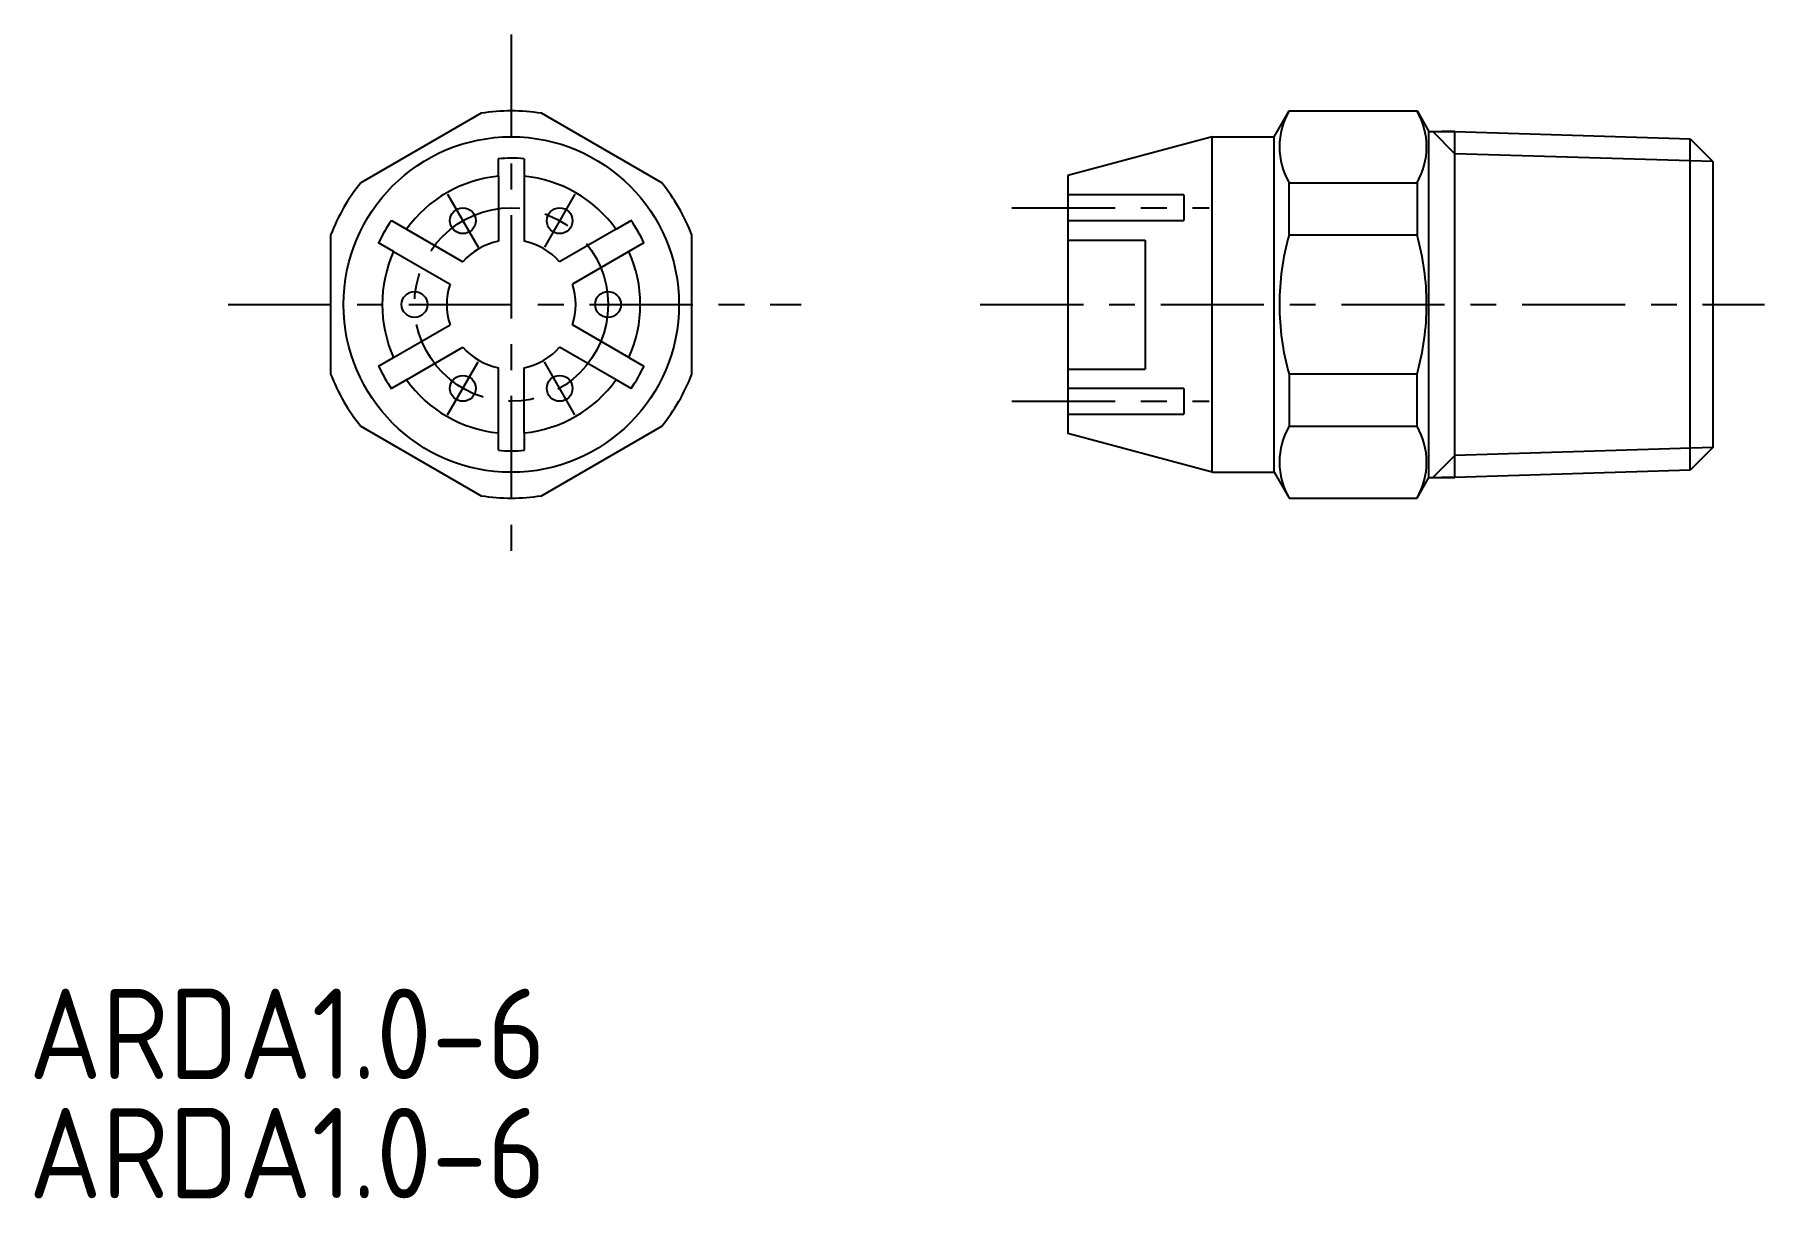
# Model space of a CAD drawing. Extents: x 561.2 to 628.2, y 73.7 to 118.8.
import ezdxf

# ---------------------------------------------------------------- set-up
doc = ezdxf.new("R2010")
doc.units = 0
doc.linetypes.add('CENTER', pattern=[7, 4, -1, 1, -1])
doc.linetypes.add('DASHED', pattern=[19.05, 12.7, -6.35])
doc.layers.get('0').update_dxf_attribs({"linetype": 'CONTINUOUS'})
doc.layers.add('CENTER', color=1, linetype='CENTER')
doc.styles.get("Standard").update_dxf_attribs({"font": 'ISOCP.SHX', "bigfont": 'bigfont'})

msp = doc.modelspace()

# ---------------------------------------------------------------- linework, layer by layer
at = {"color": 7, "linetype": 'CONTINUOUS'}
for p, q in [((578.498, 115.718), (573.834, 113.026)), ((585.498, 113.026), (580.834, 115.718)), ((609.23, 114.81), (609.807, 115.81)), ((609.807, 115.81), (614.767, 115.81)), ((614.767, 115.81), (615.23, 115.009)), ((606.828, 114.81), (601.23, 113.31)), ((606.828, 114.81), (609.23, 114.81)), ((606.828, 101.81), (606.828, 114.81)), ((609.23, 101.81), (609.23, 114.81)), ((615.23, 115.009), (616.23, 115.009)), ((615.23, 101.611), (615.23, 115.009)), ((616.23, 115.009), (615.735, 115.009)), ((616.23, 115.009), (625.347, 114.733)), ((616.23, 101.611), (616.23, 115.009)), ((625.347, 114.733), (626.23, 113.851)), ((625.347, 101.886), (625.347, 114.733)), ((579.166, 113.285), (579.166, 113.958)), ((580.166, 113.958), (580.166, 113.285)), ((601.23, 113.31), (601.23, 103.31)), ((626.23, 113.851), (626.23, 102.769)), ((579.166, 113.285), (579.166, 110.759)), ((580.166, 113.285), (580.166, 110.759)), ((609.807, 111.002), (609.807, 113.026)), ((609.807, 113.026), (614.767, 113.026)), ((614.767, 113.026), (614.767, 111.002)), ((605.728, 112.56), (601.23, 112.56)), ((605.728, 112.56), (605.728, 111.56)), ((575.025, 111.567), (575.608, 111.23)), ((583.725, 111.23), (584.307, 111.567)), ((601.23, 111.56), (605.728, 111.56)), ((572.666, 111.002), (572.666, 105.617)), ((575.108, 110.364), (574.525, 110.701)), ((575.608, 111.23), (577.795, 109.968)), ((583.725, 111.23), (581.537, 109.968)), ((584.807, 110.701), (584.225, 110.364)), ((586.666, 105.617), (586.666, 111.002)), ((614.767, 111.002), (609.807, 111.002)), ((575.108, 110.364), (577.295, 109.102)), ((584.225, 110.364), (582.037, 109.102)), ((575.108, 106.255), (577.295, 107.518)), ((584.225, 106.255), (582.037, 107.518)), ((575.608, 105.389), (577.795, 106.652)), ((583.725, 105.389), (581.537, 106.652)), ((574.525, 105.919), (575.108, 106.255)), ((584.225, 106.255), (584.807, 105.919)), ((575.608, 105.389), (575.025, 105.053)), ((579.166, 103.335), (579.166, 105.86)), ((580.166, 103.335), (580.166, 105.86)), ((584.307, 105.053), (583.725, 105.389)), ((609.807, 105.617), (609.807, 103.594)), ((614.767, 105.617), (609.807, 105.617)), ((614.767, 103.594), (614.767, 105.617)), ((605.728, 105.06), (601.23, 105.06)), ((605.728, 105.06), (605.728, 104.06)), ((601.23, 104.06), (605.728, 104.06)), ((573.834, 103.594), (578.498, 100.901)), ((579.166, 102.662), (579.166, 103.335)), ((580.166, 103.335), (580.166, 102.662)), ((580.834, 100.901), (585.498, 103.594)), ((606.828, 101.81), (601.23, 103.31)), ((609.807, 103.594), (614.767, 103.594)), ((626.23, 102.769), (625.347, 101.886)), ((606.828, 101.81), (609.23, 101.81)), ((609.23, 101.81), (609.807, 100.81)), ((614.767, 100.81), (615.23, 101.611)), ((615.23, 101.611), (616.23, 101.611)), ((616.23, 101.611), (615.735, 101.611)), ((625.347, 101.886), (616.23, 101.611)), ((609.807, 100.81), (614.767, 100.81))]:
    msp.add_line(p, q, dxfattribs=at)
at = {"color": 3, "linetype": 'CONTINUOUS'}
for p, q in [((615.374, 115.009), (616.23, 114.153)), ((626.23, 113.851), (616.23, 114.153)), ((626.23, 102.769), (616.23, 102.467)), ((616.23, 102.467), (615.374, 101.611))]:
    msp.add_line(p, q, dxfattribs=at)
at = {"color": 3, "linetype": 'DASHED'}
for p, q in [((601.23, 110.81), (604.23, 110.81)), ((604.23, 110.81), (604.23, 105.81)), ((601.23, 105.81), (604.23, 105.81))]:
    msp.add_line(p, q, dxfattribs=at)
at = {"color": 7, "linetype": 'CONTINUOUS'}
msp.add_circle((579.666, 108.31), 6.5, dxfattribs=at)
for centre in [(577.791, 111.557), (581.541, 111.557), (575.916, 108.31), (583.416, 108.31), (577.791, 105.062), (581.541, 105.062)]:
    msp.add_circle(centre, 0.5)
for centre, radius, start, end in [((579.666, 108.31), 7.5, 81.03947, 98.96053), ((612.218, 114.418), 2.784, 149.99938, 210.00062), ((612.356, 114.418), 2.784, 330, 30), ((579.666, 108.31), 5.67, 84.94078, 95.15701), ((579.666, 108.31), 7.5, 141.03947, 158.96053), ((579.666, 108.31), 5, 95.73917, 144.26083), ((579.666, 108.31), 5, 35.73917, 84.26083), ((579.666, 108.31), 7.5, 21.03947, 38.96053), ((579.666, 108.31), 5.67, 144.94078, 155.15701), ((579.666, 108.31), 5.67, 24.94078, 35.15701), ((579.666, 108.31), 2.5, 101.53696, 138.46304), ((579.666, 108.31), 2.5, 41.53696, 78.46304), ((619.339, 108.31), 9.905, 164.22581, 180), ((605.235, 108.31), 9.905, 0, 15.7739), ((579.666, 108.31), 5, 155.73917, 204.26083), ((579.666, 108.31), 5, 335.73917, 24.26083), ((579.666, 108.31), 2.5, 161.53696, 198.46304), ((579.666, 108.31), 2.5, 341.53696, 18.46304), ((619.339, 108.31), 9.905, 180, 195.77419), ((605.235, 108.31), 9.905, 344.2261, 0), ((579.666, 108.31), 2.5, 221.53696, 258.46304), ((579.666, 108.31), 2.5, 281.53696, 318.46304), ((579.666, 108.31), 5.67, 204.94078, 215.15701), ((579.666, 108.31), 5.67, 324.94078, 335.15701), ((579.666, 108.31), 7.5, 201.03947, 218.96053), ((579.666, 108.31), 5, 215.73917, 264.26083), ((579.666, 108.31), 5, 275.73917, 324.26083), ((579.666, 108.31), 7.5, 321.03947, 338.96053), ((612.218, 102.202), 2.784, 149.99938, 210.00062), ((612.356, 102.202), 2.784, 330, 30), ((579.666, 108.31), 5.67, 264.94078, 275.15701), ((579.666, 108.31), 7.5, 261.03947, 278.96053)]:
    msp.add_arc(centre, radius, start, end, dxfattribs=at)
at = {"layer": 'CENTER', "color": 1, "linetype": 'CENTER'}
for p, q in [((579.666, 118.768), (579.666, 98.098)), ((577.2, 112.581), (578.384, 110.53)), ((582.132, 112.581), (580.948, 110.53)), ((599.067, 112.06), (606.707, 112.06)), ((568.7, 108.31), (590.906, 108.31)), ((597.837, 108.31), (628.23, 108.31)), ((577.2, 104.038), (578.384, 106.09)), ((582.132, 104.038), (580.948, 106.09)), ((599.067, 104.56), (606.707, 104.56))]:
    msp.add_line(p, q, dxfattribs=at)
msp.add_circle((579.666, 108.31), 3.75, dxfattribs=at)

# ---------------------------------------------------------------- texts
at = {"color": 7, "linetype": 'CONTINUOUS'}
for p in [(560.969, 78.305), (560.969, 73.684)]:
    msp.add_text('ARDA1.0-6', height=3.5, dxfattribs=at).set_placement(p)

doc.saveas('drawing.dxf')
